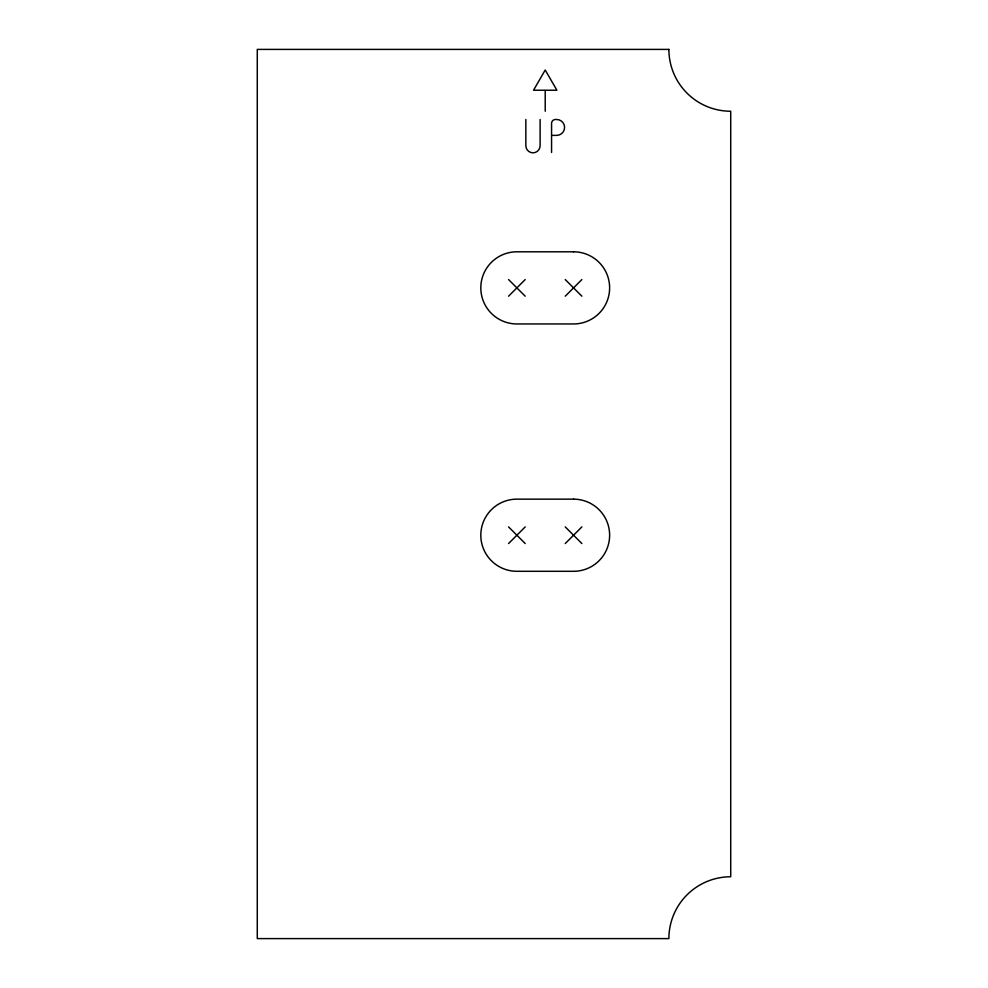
<?xml version="1.0" encoding="UTF-8"?>
<svg xmlns="http://www.w3.org/2000/svg" width="988" height="988" viewBox="0 0 988 988"><rect width="100%" height="100%" fill="white"/><g stroke="black" fill="none" stroke-linecap="round" stroke-linejoin="round"><path stroke-width="1.48" d="M508.561 296.202L525.208 279.555M565.235 296.202L581.883 279.555M508.561 543.548L525.208 526.9M565.235 543.548L581.883 526.9M544.4 90.229L533.545 90.229L545.215 70.012L556.899 90.229L545.215 90.229L545.215 111.236M552.391 135.381L556.639 135.381A7.941 7.941 0 0 0 564.593 127.427A7.941 7.941 0 0 0 556.639 119.486L555.429 119.486A3.866 3.866 0 0 0 551.563 123.339L551.563 152.461M565.235 279.555L581.883 296.202M508.561 279.555L525.208 296.202M565.235 526.9L581.883 543.548M508.561 526.9L525.208 543.548M540.115 119.486L540.115 145.693A7.126 7.126 0 0 1 532.977 152.819A7.126 7.126 0 0 1 525.851 145.693L525.851 119.486M668.888 49.4L257.275 49.4L257.275 938.6L668.888 938.6A61.836 61.836 0 0 1 730.725 876.764L730.725 111.236A61.836 61.836 0 0 1 668.888 49.4M573.559 251.804L516.885 251.804A36.074 36.074 0 0 0 480.81 287.879A36.074 36.074 0 0 0 516.885 323.953L573.559 323.953A36.074 36.074 0 0 0 609.633 287.879A36.074 36.074 0 0 0 573.559 251.804M573.559 499.15L516.885 499.15A36.074 36.074 0 0 0 480.81 535.224A36.074 36.074 0 0 0 516.885 571.299L573.559 571.299A36.074 36.074 0 0 0 609.633 535.224A36.074 36.074 0 0 0 573.559 499.15"/></g></svg>
